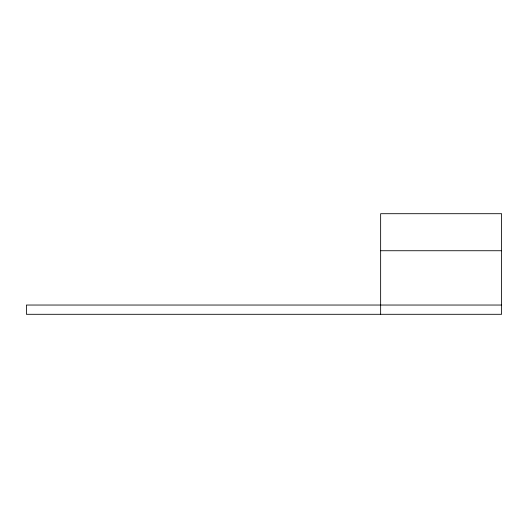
<?xml version="1.0" encoding="UTF-8"?>
<svg xmlns="http://www.w3.org/2000/svg" width="528" height="528" viewBox="0 0 528 528"><rect width="100%" height="100%" fill="white"/><g stroke="black" fill="none" stroke-linecap="round" stroke-linejoin="round"><path stroke-width="0.79" d="M380.642 250.734L501.6 250.734M501.6 305.039L26.4 305.039L26.4 314.299L501.6 314.299L501.6 213.701L380.642 213.701L380.642 314.299"/></g></svg>
